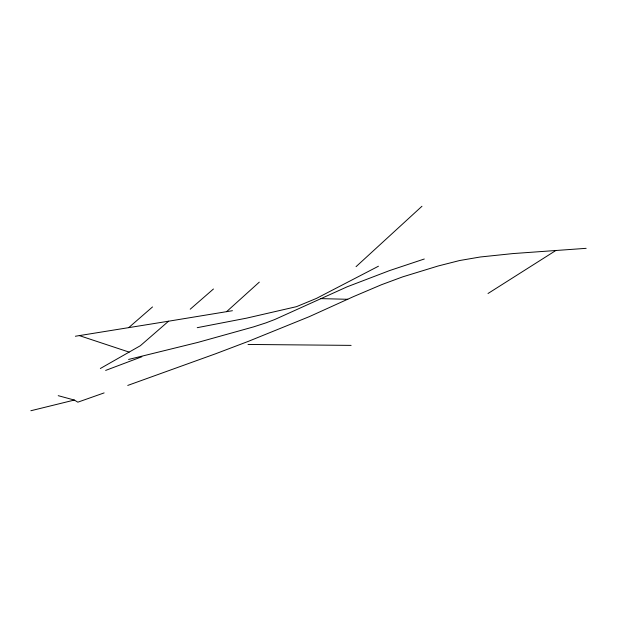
<?xml version="1.0" encoding="UTF-8"?>
<svg xmlns="http://www.w3.org/2000/svg" width="617" height="617" viewBox="0 0 617 617"><rect width="100%" height="100%" fill="white"/><g stroke="black" fill="none" stroke-linecap="round" stroke-linejoin="round"><path stroke-width="0.93" d="M356.048 266.667L421.959 206.255M226.578 311.67L259.294 282.131M190.206 309.217L213.451 288.995M128.698 327.642L152.515 306.942M232.424 310.706L168.564 321.21L140.352 345.721L100.34 368.503M488.016 293.499L556.048 250.371M378.445 266.22L316.405 298.427L296.484 306.664L246.499 318.164L197.239 327.681M105.646 370.416L141.864 356.749M127.75 385.424L215.665 353.749L248.219 341.402L309.271 316.66L353.572 296.576L381.46 284.73L402.639 276.879L438.147 265.989L459.665 260.521L480.227 256.996L512.989 253.572L586.15 248.335M104.119 392.906L77.842 402.176L74.341 400.055L58.222 395.674M424.288 259.009L389.558 270.585L347.163 286.797L274.82 319.49L265.996 322.861L253.51 326.902L197.949 342.381L128.583 359.449M30.85 410.745L74.341 400.055M75.382 336.242L168.564 321.21M248.026 344.448L351.112 345.381M320.717 298.62L347.795 299.284M79.331 335.602L129.123 352.114"/></g></svg>
